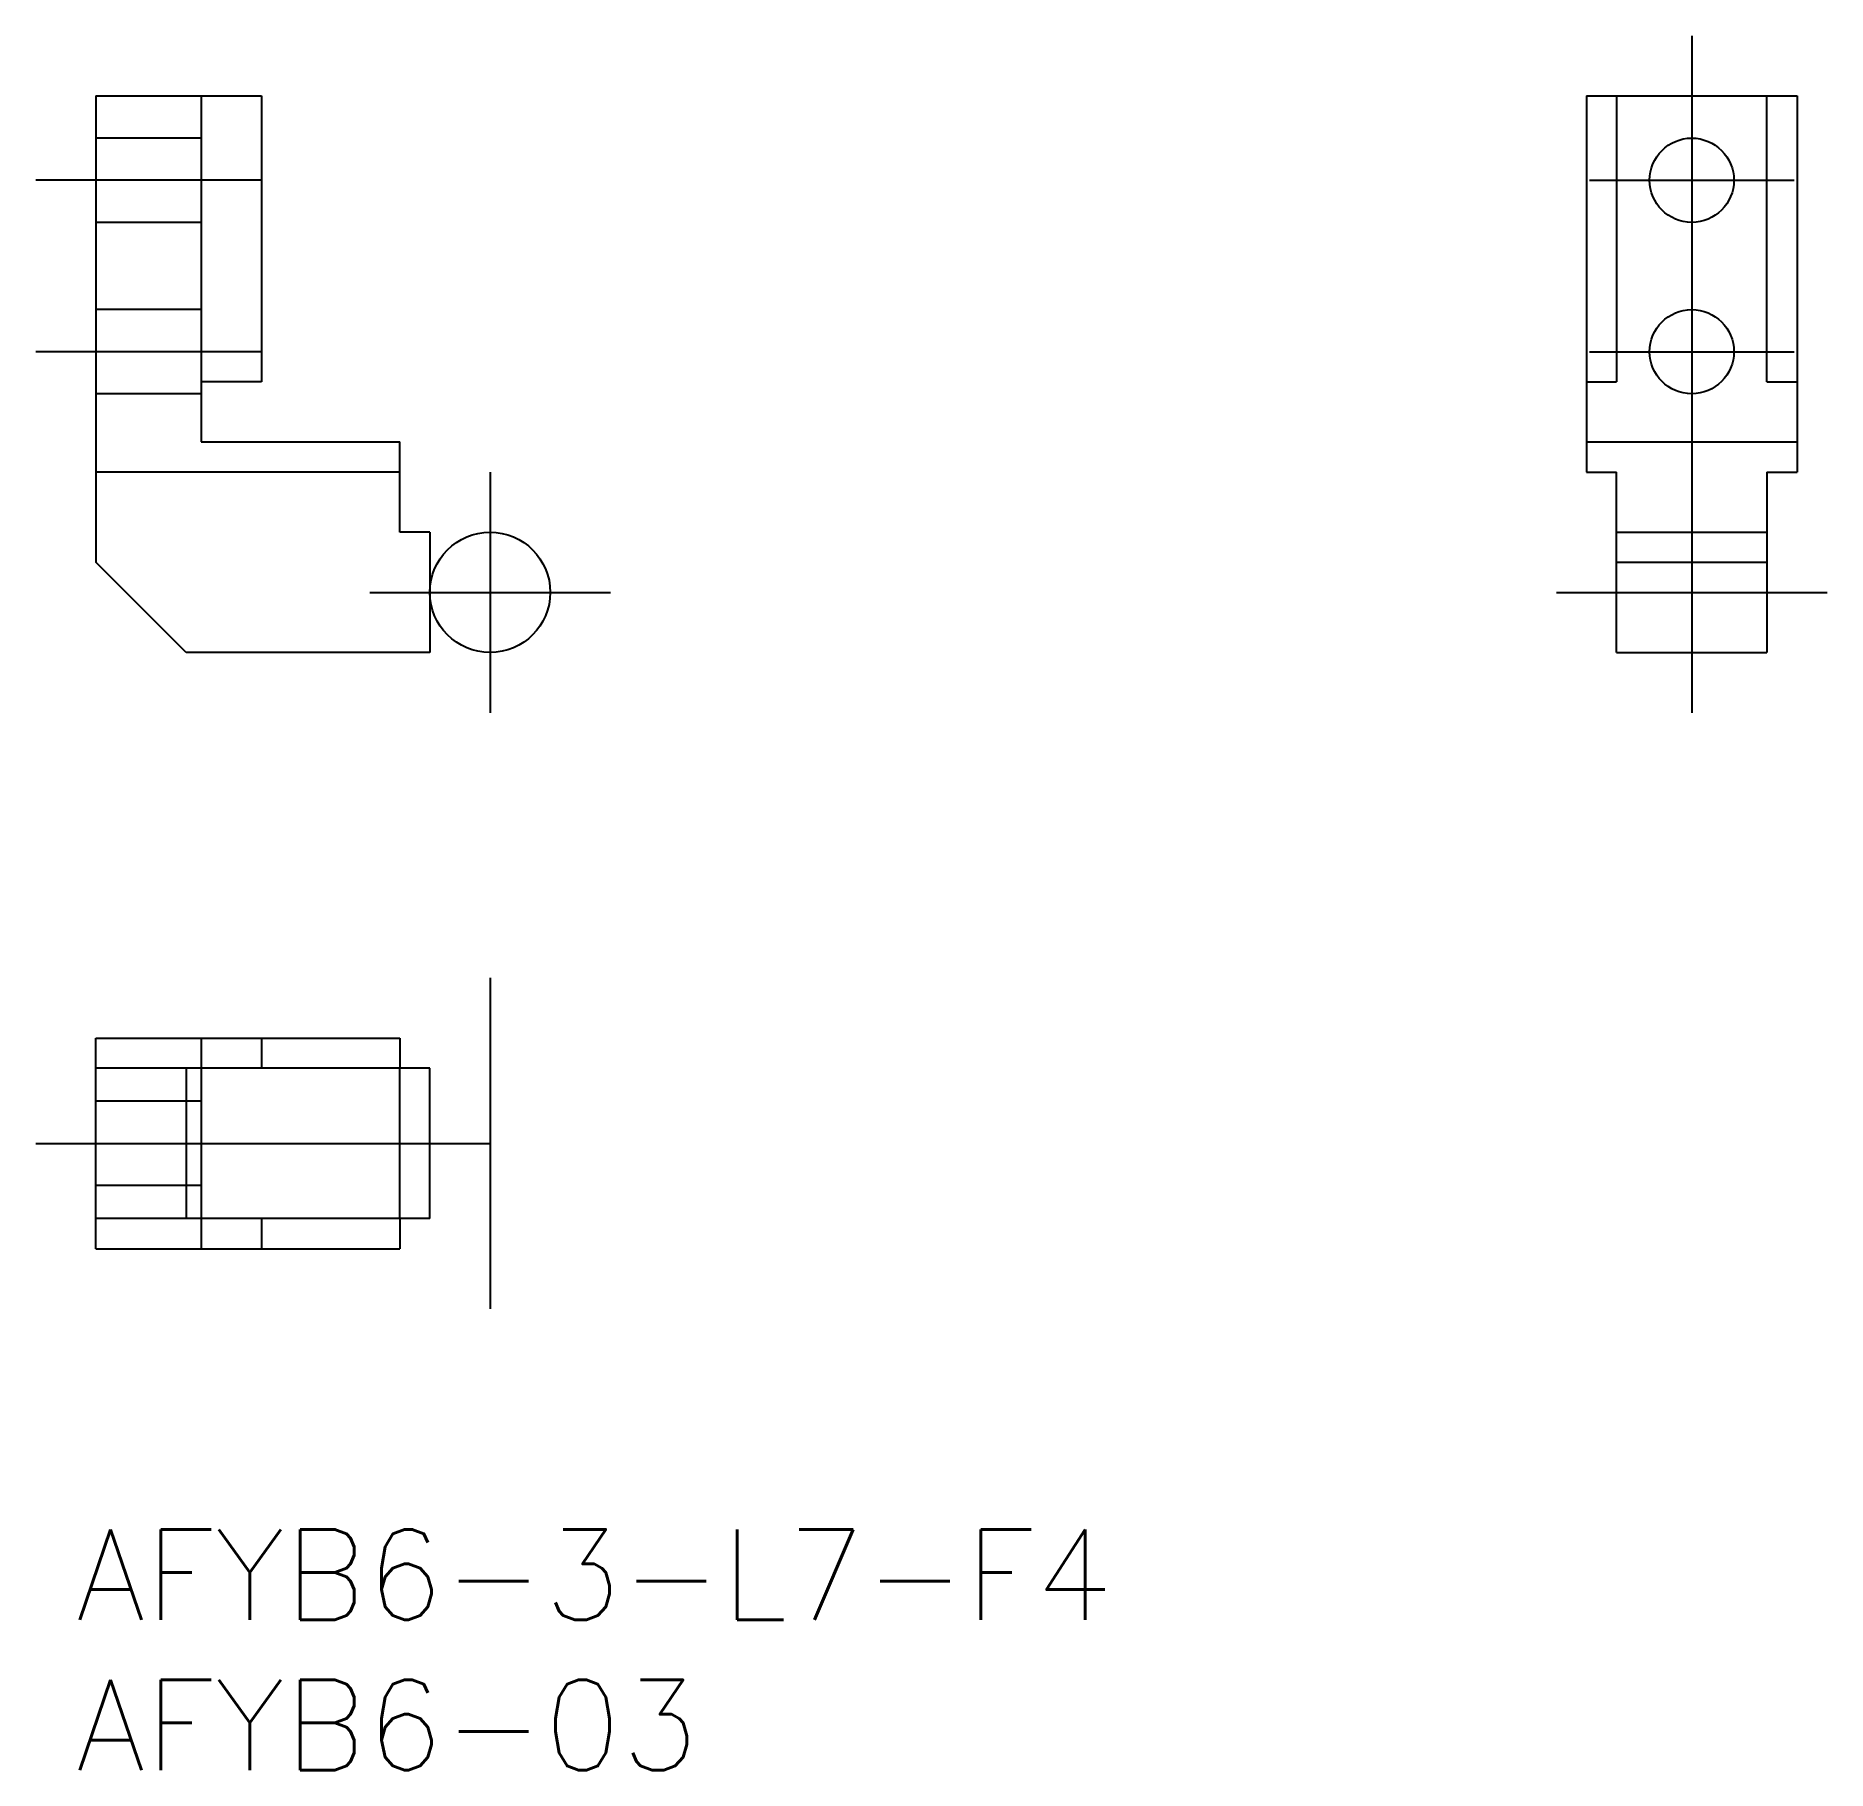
# Model space of a CAD drawing. Extents: x -15.1 to 44.4, y -39.2 to 18.5.
import ezdxf

# ---------------------------------------------------------------- set-up
doc = ezdxf.new("R2010")
doc.units = 0
for name, pattern in [('CENTER', [50.8, 31.75, -6.35, 6.35, -6.35]), ('DASHED', [19.05, 12.7, -6.35]), ('PHANTOM', [63.5, 31.75, -6.35, 6.35, -6.35, 6.35, -6.35])]:
    doc.linetypes.add(name, pattern=pattern)
doc.layers.get('0').update_dxf_attribs({"linetype": 'CONTINUOUS'})
doc.layers.add('CENTER', color=1, linetype='CENTER')
doc.styles.get("Standard").update_dxf_attribs({"font": 'txt.shx', "height": 3, "bigfont": 'bigfont.shx'})

msp = doc.modelspace()

# ---------------------------------------------------------------- linework, layer by layer
at = {"color": 7, "linetype": 'CONTINUOUS'}
for p, q in [((-13.1, 16.5), (-7.6, 16.5)), ((-13.1, 16.5), (-13.1, 1)), ((-7.6, 16.5), (-7.6, 7)), ((36.445, 16.5), (43.445, 16.5)), ((36.445, 16.5), (36.445, 4)), ((37.445, 16.5), (37.445, 7)), ((42.445, 7), (42.445, 16.5)), ((43.445, 16.5), (43.445, 4)), ((-9.6, 7), (-9.6, 5)), ((-7.6, 7), (-9.6, 7)), ((36.445, 7), (37.445, 7)), ((42.445, 7), (43.445, 7)), ((-9.6, 5), (-3, 5)), ((-3, 2), (-3, 5)), ((36.445, 5), (43.445, 5)), ((-3, 4), (-13.1, 4)), ((36.445, 4), (37.445, 4)), ((37.445, -2), (37.445, 4)), ((42.445, 4), (43.445, 4)), ((42.445, 4), (42.445, -2)), ((-2, 2), (-3, 2)), ((-2, 2), (-2, -2)), ((37.445, 2), (42.445, 2)), ((-10.1, -2), (-13.1, 1)), ((42.445, 1), (42.445, 1)), ((-2, -2), (-10.1, -2)), ((37.445, -2), (42.445, -2)), ((-13.1, -21.817), (-13.1, -14.817)), ((-13.1, -14.817), (-3, -14.817)), ((-3, -14.817), (-3, -15.817)), ((-2, -15.817), (-13.1, -15.817)), ((-10.1, -15.817), (-10.1, -20.817)), ((-2, -20.817), (-2, -15.817)), ((-2, -20.817), (-13.1, -20.817)), ((-3, -20.817), (-3, -21.817)), ((-13.1, -21.817), (-3, -21.817))]:
    msp.add_line(p, q, dxfattribs=at)
at = {"color": 3, "linetype": 'DASHED'}
for p, q in [((-9.6, 16.5), (-9.6, 7)), ((-9.6, 15.1), (-13.1, 15.1)), ((-9.6, 12.3), (-13.1, 12.3)), ((-9.6, 9.4), (-13.1, 9.4)), ((-9.6, 6.6), (-13.1, 6.6)), ((37.445, 1), (42.445, 1)), ((-9.6, -14.817), (-9.6, -15.817)), ((-7.6, -14.817), (-7.6, -15.817)), ((-9.6, -15.817), (-9.6, -20.817)), ((-3, -20.817), (-3, -15.817)), ((-9.6, -16.917), (-13.1, -16.917)), ((-9.6, -19.717), (-13.1, -19.717)), ((-9.6, -20.817), (-9.6, -21.817)), ((-7.6, -20.817), (-7.6, -21.817))]:
    msp.add_line(p, q, dxfattribs=at)
at = {"color": 7, "linetype": 'CONTINUOUS'}
for centre in [(39.945, 13.7), (39.945, 8)]:
    msp.add_circle(centre, 1.4, dxfattribs=at)
at = {"color": 3, "linetype": 'PHANTOM'}
msp.add_circle((0, 0), 2, dxfattribs=at)
at = {"layer": 'CENTER', "color": 1, "linetype": 'CENTER'}
for p, q in [((39.945, 18.5), (39.945, -4)), ((-7.6, 13.7), (-15.1, 13.7)), ((36.545, 13.7), (43.345, 13.7)), ((-7.6, 8), (-15.1, 8)), ((36.545, 8), (43.345, 8)), ((0, 4), (0, -4)), ((-4, 0), (4, 0)), ((35.445, 0), (44.445, 0)), ((0, -12.817), (0, -23.817)), ((-15.1, -18.317), (0, -18.317))]:
    msp.add_line(p, q, dxfattribs=at)

# ---------------------------------------------------------------- texts
at = {"color": 7, "linetype": 'CONTINUOUS'}
for s, p in [('AFYB6-3-L7-F4', (-13.771, -34.151)), ('AFYB6-03', (-13.771, -39.151))]:
    msp.add_text(s, height=3, dxfattribs=at).set_placement(p)

doc.saveas('drawing.dxf')
